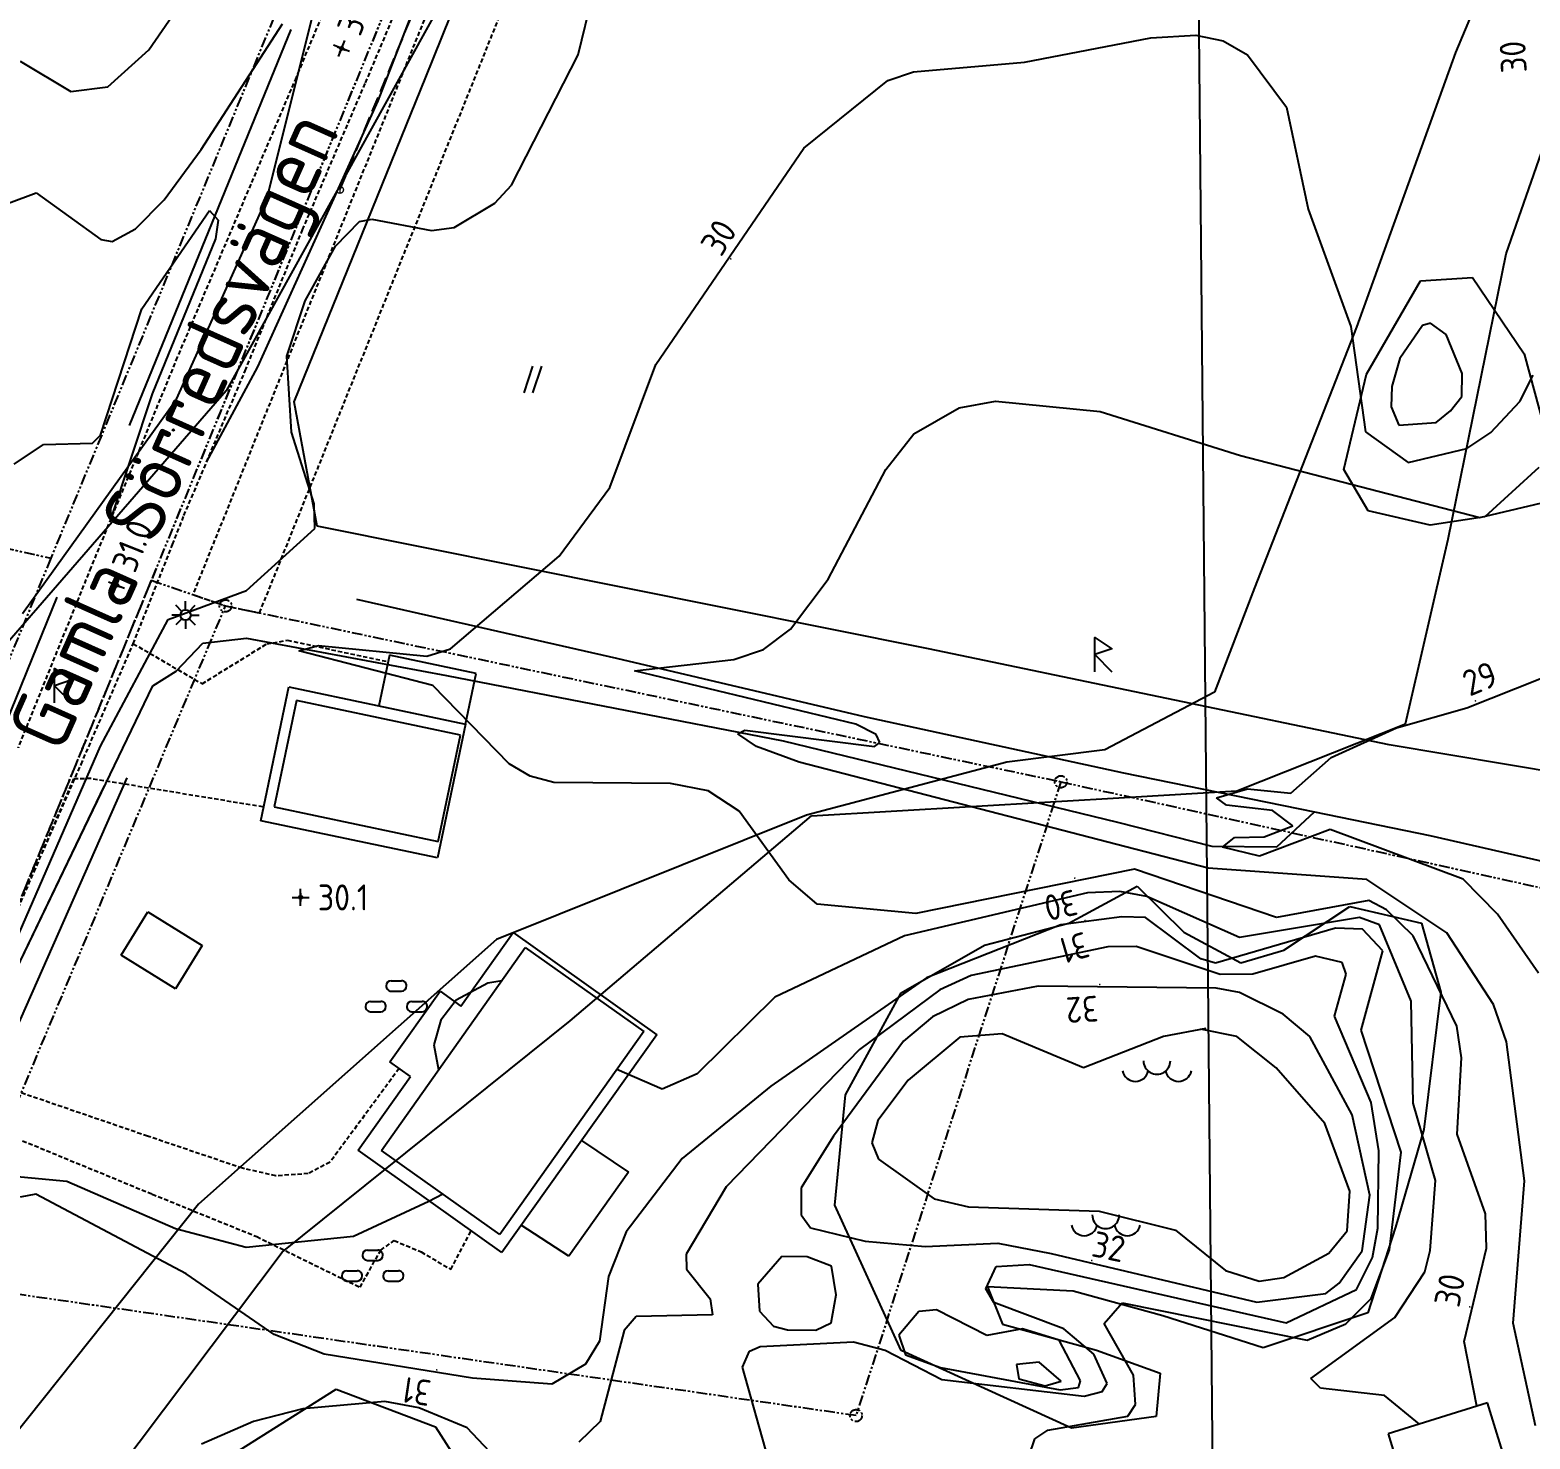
# Model space of a CAD drawing. Header units: metres. Extents: x 139929 to 142176, y 6401995 to 6404420.
# Drawn here: x 140455.7 to 140542.9, y 6402173.4 to 6402255.3 of the extents above; entities that cross this region are included whole.
import ezdxf
from ezdxf.enums import TextEntityAlignment as Align

# ---------------------------------------------------------------- set-up
doc = ezdxf.new("R2010")
doc.units = ezdxf.units.M
doc.header["$LTSCALE"] = 0.5
for name, pattern in [('DASHED', [0.75, 0.5, -0.25]), ('DGN Style 2', [1.76037, 1.056222, -0.704148]), ('DGN Style 3', [2.464518, 1.76037, -0.704148]), ('PHANTOM', [2.5, 1.25, -0.25, 0.25, -0.25, 0.25, -0.25])]:
    doc.linetypes.add(name, pattern=pattern)
doc.layers.get('0').update_dxf_attribs({"color": 1})
doc.layers.add('LM_GRÄNSPUNKT_TEXT_NY', color=94, linetype='Continuous', lineweight=25)
doc.layers.add('TE_OSAKERT_LAGE', color=254, linetype='Continuous', lineweight=0)
for name, color, linetype in [('M-BEF-BELYSNINGSSTOLPE', 4, 'Continuous'), ('M-BEF-BYGGNAD', 3, 'Continuous'), ('M-BEF-BÄCK', 7, 'Continuous'), ('M-BEF-FORNFYND', 4, 'Continuous'), ('M-BEF-HÄCK', 7, 'Continuous'), ('M-BEF-MARKLINJE', 4, 'Continuous'), ('M-BEF-NIVÅ', 4, 'Continuous'), ('M-BEF-NIVÅKURVA-PRIMÄR-0.5M', 12, 'Continuous'), ('M-BEF-NIVÅKURVA-PRIMÄR-1.0M', 12, 'Continuous'), ('M-BEF-TELE-INFO', 4, 'Continuous'), ('M-BEF-VÄGKANT', 1, 'DASHED'), ('M-GATUNAMN', 3, 'Continuous'), ('M-GR-FASTIGHETSGRÄNS', 3, 'PHANTOM'), ('M-GR-RÄTTIGHETSGRÄNS', 3, 'DASHED')]:
    doc.layers.add(name, color=color, linetype=linetype)
doc.styles.add('ISO', font='iso.shx', dxfattribs={"height": 2.5})
doc.styles.add('ITALICC', font='italicc', dxfattribs={"oblique": 10})
doc.linetypes.add('Bäck', pattern='A,5,[107,sma.shx,S=1,R=0,X=0,Y=0],5', length=10)
picture_1 = doc.add_image_def('image1.png', size_in_pixel=(962, 792))

# ---------------------------------------------------------------- blocks, each defined once
blk = doc.blocks.new('osynlig cirkel')
blk.add_circle((0, 0), 0.005)
blk = doc.blocks.new('OSYNLIG')
blk.add_blockref('osynlig cirkel', (0, 0))
blk = doc.blocks.new('PRI_P_FORNL')
blk.add_polyline3d([(-0.166667, -0.5, 0), (-0.166667, 1.5, 0), (0.833333, 0.833334, 0), (-0.166667, 0.5, 0), (0.833333, -0.5, 0)])
blk = doc.blocks.new('PRI_L_BELYS')
for points in [[(-0.212, 0.212, 0), (-0.566, 0.566, 0)], [(0.212, 0.212, 0), (0.566, 0.566, 0)], [(-0.212, -0.212, 0), (-0.566, -0.566, 0)], [(0.212, -0.212, 0), (0.566, -0.566, 0)]]:
    blk.add_polyline3d(points)
blk.add_circle((0, 0), 0.3)
blk = doc.blocks.new('PRI_M_BERG')
for centre, radius, start, end in [((-1.252, 0.43), 0.765, 192.29023, 347.70977), ((0, 0.867), 0.784, 179.99999, 0.00001), ((1.252, 0.43), 0.765, 192.29023, 347.70977)]:
    blk.add_arc(centre, radius, start, end)
blk = doc.blocks.new('PRI_M_ÅKER')
for points in [[(0.259, 1.556, 0), (-0.259, 0, 0)], [(0.778, 1.556, 0), (0.259, 0, 0)]]:
    blk.add_polyline3d(points)
blk = doc.blocks.new('PRI_NIVÅ_HÖJDPUNKT_ISM')
at = {"color": 7}
for p, q in [((-0.25, 0), (0.25, 0)), ((0, 0.25), (0, -0.25))]:
    blk.add_line(p, q, dxfattribs=at)
blk = doc.blocks.new('OCT372', base_point=(108327.366, 6370837.691))
at = {"layer": 'TE_OSAKERT_LAGE', "color": 30, "linetype": 'DGN Style 2', "lineweight": 13}
blk.add_line((108327.368, 6370837.891), (108327.364, 6370837.491), dxfattribs=at)
blk.add_circle((108327.366, 6370837.691), 0.2, dxfattribs=at)
blk = doc.blocks.new('LIGGARPUNKT')
blk.add_circle((0, 0), 0.35)
at = {"layer": 'LM_GRÄNSPUNKT_TEXT_NY', "style": 'ITALICC', "oblique": 10}
blk.add_attdef('PUNKTBETECKNING', (0.5, -0.35), '', height=0.7, dxfattribs=at)
blk = doc.blocks.new('PRI_V_POLLARE')
blk.add_circle((0, 0), 0.2)
blk = doc.blocks.new('PRI_LED_BELYS')
at = {"color": 0, "linetype": 'Continuous'}
for p, q in [((-0.5, 0), (-1.33, 0)), ((0, 0.5), (0, 1.33)), ((0.5, 0), (1.33, 0)), ((0, -0.5), (0, -1.33))]:
    blk.add_line(p, q, dxfattribs=at)
blk.add_circle((0, 0), 0.5, dxfattribs=at)
blk = doc.blocks.new('PRI_M_LÖVSKOG')
for p, q in [((-0.295, 1.2), (0.295, 1.2)), ((-0.295, 0.6), (0.295, 0.6)), ((-1.495, 0), (-0.905, 0)), ((-1.495, -0.6), (-0.905, -0.6)), ((0.905, 0), (1.495, 0)), ((0.905, -0.6), (1.495, -0.6))]:
    blk.add_line(p, q)
for centre, start, end in [((-0.295, 0.9), 90.00001, 179.99999), ((-0.295, 0.9), 179.99999, 270.00003), ((0.295, 0.9), 0, 90.00001), ((0.295, 0.9), 270.00003, 0.00001), ((-1.495, -0.3), 90.00001, 179.99999), ((-1.495, -0.3), 179.99999, 270.00003), ((-0.905, -0.3), 0, 90.00001), ((-0.905, -0.3), 270.00003, 0.00001), ((0.905, -0.3), 90.00001, 179.99999), ((0.905, -0.3), 179.99999, 270.00003), ((1.495, -0.3), 0, 90.00001), ((1.495, -0.3), 270.00003, 0.00001)]:
    blk.add_arc(centre, 0.3, start, end)
blk = doc.blocks.new('SPWDEF')
at = {"color": 0, "linetype": 'Continuous'}
for p, q in [((-1, 0), (1, 0)), ((0, -1), (0, 1))]:
    blk.add_line(p, q, dxfattribs=at)
blk.add_circle((0, 0), 0.2)
blk = doc.blocks.new('PRI_NIVÅ_HÖJDPKT')
at = {"color": 0, "linetype": 'Continuous', "lineweight": -3}
blk.add_circle((183, 184), 0.0005, dxfattribs=at)

msp = doc.modelspace()

# ---------------------------------------------------------------- linework, layer by layer
at = {"layer": 'M-BEF-BYGGNAD'}
for p, q in [((140476.601, 6402218.997), (140475.981, 6402216.05)), ((140481.642, 6402217.936), (140476.601, 6402218.997)), ((140481.022, 6402214.99), (140481.642, 6402217.936)), ((140469.112, 6402209.362), (140470.751, 6402217.15)), ((140470.751, 6402217.15), (140481.022, 6402214.99)), ((140471.196, 6402216.359), (140469.892, 6402210.166)), ((140480.727, 6402214.351), (140471.196, 6402216.359)), ((140475.981, 6402216.05), (140481.022, 6402214.99)), ((140481.022, 6402214.99), (140479.383, 6402207.201)), ((140479.422, 6402208.157), (140480.727, 6402214.351)), ((140469.892, 6402210.166), (140479.422, 6402208.157)), ((140479.383, 6402207.201), (140469.112, 6402209.362)), ((140460.996, 6402201.542), (140462.543, 6402204.064)), ((140462.543, 6402204.064), (140465.712, 6402202.119)), ((140465.712, 6402202.119), (140464.164, 6402199.598)), ((140480.741, 6402198.589), (140483.786, 6402202.864)), ((140483.786, 6402202.864), (140492.136, 6402196.918)), ((140464.164, 6402199.598), (140460.996, 6402201.542)), ((140476.121, 6402190.191), (140484.488, 6402201.986)), ((140484.488, 6402201.986), (140491.372, 6402197.104)), ((140476.61, 6402195.343), (140479.535, 6402199.449)), ((140479.535, 6402199.449), (140480.741, 6402198.589)), ((140491.372, 6402197.104), (140483.005, 6402185.309)), ((140492.136, 6402196.918), (140483.124, 6402184.267)), ((140477.812, 6402194.487), (140476.61, 6402195.343)), ((140474.771, 6402190.217), (140477.812, 6402194.487)), ((140483.124, 6402184.267), (140474.771, 6402190.217)), ((140483.005, 6402185.309), (140476.121, 6402190.191)), ((140487.752, 6402190.765), (140490.485, 6402188.924)), ((140490.485, 6402188.924), (140487.012, 6402184.048)), ((140487.012, 6402184.048), (140484.254, 6402185.854)), ((140540.427, 6402175.515), (140534.64, 6402173.72)), ((140541.861, 6402170.889), (140540.427, 6402175.515)), ((140534.64, 6402173.72), (140536.074, 6402169.095))]:
    msp.add_line(p, q, dxfattribs=at)
at = {"layer": 'M-BEF-BÄCK', "linetype": 'Bäck', "lineweight": -3}
for p, q in [((140470.867, 6402255.381, 30.957), (140461.454, 6402232.348, 30.7)), ((140457.251, 6402222.374, 30.551), (140452.948, 6402211.759, 30.253)), ((140474.668, 6402222.241, 29.827), (140489.793, 6402218.825, 29.528)), ((140464.195, 6402218.057, 30.259), (140465.737, 6402219.684, 30.259)), ((140465.737, 6402219.684, 30.259), (140468.275, 6402219.98, 30.117)), ((140468.275, 6402219.98, 30.117), (140479.914, 6402217.814, 29.895)), ((140489.793, 6402218.825, 29.528), (140504.178, 6402215.423, 29.216)), ((140462.831, 6402217.209, 30.253), (140464.195, 6402218.057, 30.259)), ((140479.914, 6402217.814, 29.895), (140499.479, 6402214.012, 29.361)), ((140454.41, 6402199.697, 30.208), (140462.831, 6402217.209, 30.253)), ((140504.178, 6402215.423, 29.216), (140519.261, 6402212.159, 28.917)), ((140499.479, 6402214.012, 29.361), (140518.904, 6402209.277, 29.065)), ((140519.261, 6402212.159, 28.917), (140530.367, 6402209.885, 28.74)), ((140518.904, 6402209.277, 29.065), (140524.392, 6402207.879, 28.951)), ((140528.185, 6402207.85, 28.826), (140530.367, 6402209.885, 28.74)), ((140530.367, 6402209.885, 28.74), (140537.073, 6402208.511, 28.633)), ((140537.073, 6402208.511, 28.633), (140544.447, 6402206.819, 28.434)), ((140524.392, 6402207.879, 28.951), (140528.185, 6402207.85, 28.826))]:
    msp.add_line(p, q, dxfattribs=at)
at = {"layer": 'M-BEF-BÄCK', "lineweight": -3}
for p, q in [((140470.867, 6402255.381), (140461.454, 6402232.348)), ((140457.251, 6402222.374), (140452.948, 6402211.759)), ((140474.668, 6402222.241), (140489.793, 6402218.825)), ((140489.793, 6402218.825), (140504.178, 6402215.423)), ((140504.178, 6402215.423), (140519.261, 6402212.159)), ((140519.261, 6402212.159), (140530.367, 6402209.885)), ((140454.41, 6402199.697), (140460.037, 6402211.398)), ((140530.367, 6402209.885), (140537.073, 6402208.511)), ((140537.073, 6402208.511), (140544.447, 6402206.819))]:
    msp.add_line(p, q, dxfattribs=at)
at = {"layer": 'M-BEF-HÄCK', "lineweight": -3}
msp.add_line((140454.271, 6402195.84), (140461.349, 6402211.87), dxfattribs=at)
at = {"layer": 'M-BEF-MARKLINJE'}
for p, q in [((140478.707, 6402252.608), (140488.692, 6402277.45)), ((140543.957, 6402266.974), (140538.563, 6402254.043)), ((140469.482, 6402245.59), (140473.175, 6402260.378)), ((140538.563, 6402254.043), (140532.815, 6402238.069)), ((140471.055, 6402233.731, 30.401), (140478.707, 6402252.608, 30.714)), ((140464.208, 6402233.878), (140469.482, 6402245.59)), ((140533.384, 6402235.324, 29.969), (140536.521, 6402240.762, 30.265)), ((140536.521, 6402240.762, 30.265), (140539.549, 6402240.948, 30.1)), ((140539.549, 6402240.948, 30.1), (140542.554, 6402236.519, 29.884)), ((140532.815, 6402238.069), (140526.877, 6402222.91)), ((140542.554, 6402236.519, 29.884), (140543.728, 6402232.157, 29.633)), ((140532.074, 6402229.791, 29.645), (140533.384, 6402235.324, 29.969)), ((140455.263, 6402221.412), (140464.208, 6402233.878)), ((140472.382, 6402226.489, 30.253), (140471.055, 6402233.731, 30.401)), ((140533.494, 6402227.386, 29.525), (140532.074, 6402229.791, 29.645)), ((140543.399, 6402229.899, 29.827), (140540.26, 6402227.027, 29.844)), ((140537.094, 6402226.556, 29.605), (140533.494, 6402227.386, 29.525)), ((140540.26, 6402227.027, 29.844), (140537.094, 6402226.556, 29.605)), ((140507.926, 6402219.354, 29.326), (140472.382, 6402226.489, 30.253)), ((140526.877, 6402222.91), (140524.543, 6402216.846)), ((140534.707, 6402213.781, 28.849), (140507.926, 6402219.354, 29.326)), ((140524.543, 6402216.846), (140518.184, 6402213.49)), ((140518.184, 6402213.49), (140512.477, 6402212.767)), ((140553.445, 6402210.631, 28.661), (140534.707, 6402213.781, 28.849)), ((140512.477, 6402212.767), (140500.835, 6402209.699)), ((140500.835, 6402209.699), (140482.822, 6402202.463)), ((140516.091, 6402203.408, 30.793), (140520.048, 6402205.57, 30.793)), ((140520.048, 6402205.57, 30.793), (140522.77, 6402202.891, 31.311)), ((140528.573, 6402201.834, 30.435), (140532.421, 6402204.37, 30.134)), ((140532.421, 6402204.37, 30.134), (140536.58, 6402203.412, 30.293)), ((140511.182, 6402202.129, 30.247), (140516.091, 6402203.408, 30.793)), ((140536.58, 6402203.412, 30.293), (140537.7, 6402199.396, 30.634)), ((140482.822, 6402202.463), (140465.491, 6402187.08)), ((140506.346, 6402199.36, 30.191), (140511.182, 6402202.129, 30.247)), ((140522.77, 6402202.891, 31.311), (140526.081, 6402201.097, 30.867)), ((140526.081, 6402201.097, 30.867), (140528.573, 6402201.834, 30.435)), ((140503.098, 6402193.423, 30.657), (140506.346, 6402199.36, 30.191)), ((140537.7, 6402199.396, 30.634), (140536.716, 6402191.407, 30.998)), ((140502.484, 6402187.013, 32.146), (140503.098, 6402193.423, 30.657)), ((140536.716, 6402191.407, 30.998), (140535.07, 6402185.74, 30.992)), ((140465.491, 6402187.08), (140451.584, 6402169.608)), ((140506.346, 6402178.569, 31.487), (140502.484, 6402187.013, 32.146)), ((140535.07, 6402185.74, 30.992), (140533.458, 6402180.748, 30.89)), ((140516.327, 6402182.02, 31.396), (140511.349, 6402182.264, 31.737)), ((140511.349, 6402182.264, 31.737), (140512.223, 6402180.099, 31.492)), ((140521.55, 6402180.585, 31.038), (140516.327, 6402182.02, 31.396)), ((140527.385, 6402178.72, 30.947), (140521.55, 6402180.585, 31.038)), ((140533.458, 6402180.748, 30.89), (140527.385, 6402178.72, 30.947)), ((140512.223, 6402180.099, 31.492), (140517.686, 6402178.575, 31.282)), ((140516.244, 6402174.051, 30.964), (140506.346, 6402178.569, 31.487)), ((140517.686, 6402178.575, 31.282), (140521.393, 6402177.238, 30.782)), ((140521.393, 6402177.238, 30.782), (140521.153, 6402174.716, 30.685)), ((140467.134, 6402172.299, 31.629), (140473.493, 6402176.306, 31.6)), ((140473.493, 6402176.306, 31.6), (140479.277, 6402174.12, 31.657)), ((140521.153, 6402174.716, 30.685), (140516.244, 6402174.051, 30.964)), ((140479.277, 6402174.12, 31.657), (140481.488, 6402170.654, 31.845))]:
    msp.add_line(p, q, dxfattribs=at)
at = {"layer": 'M-BEF-MARKLINJE', "lineweight": -3}
for p, q in [((140478.707, 6402252.608), (140488.692, 6402277.45)), ((140471.055, 6402233.731), (140478.707, 6402252.608)), ((140533.384, 6402235.324), (140536.521, 6402240.762)), ((140536.521, 6402240.762), (140539.549, 6402240.948)), ((140539.549, 6402240.948), (140542.554, 6402236.519)), ((140542.554, 6402236.519), (140543.728, 6402232.157)), ((140532.074, 6402229.791), (140533.384, 6402235.324)), ((140472.382, 6402226.489), (140471.055, 6402233.731)), ((140533.494, 6402227.386), (140532.074, 6402229.791)), ((140543.399, 6402229.899), (140540.26, 6402227.027)), ((140537.094, 6402226.556), (140533.494, 6402227.386)), ((140540.26, 6402227.027), (140537.094, 6402226.556)), ((140507.926, 6402219.354), (140472.382, 6402226.489)), ((140534.707, 6402213.781), (140507.926, 6402219.354)), ((140553.445, 6402210.631), (140534.707, 6402213.781)), ((140516.091, 6402203.408), (140520.048, 6402205.57)), ((140520.048, 6402205.57), (140522.77, 6402202.891)), ((140528.573, 6402201.834), (140532.421, 6402204.37)), ((140532.421, 6402204.37), (140536.58, 6402203.412)), ((140511.182, 6402202.129), (140516.091, 6402203.408)), ((140536.58, 6402203.412), (140537.7, 6402199.396)), ((140506.346, 6402199.36), (140511.182, 6402202.129)), ((140522.77, 6402202.891), (140526.081, 6402201.097)), ((140526.081, 6402201.097), (140528.573, 6402201.834)), ((140503.098, 6402193.423), (140506.346, 6402199.36)), ((140537.7, 6402199.396), (140536.716, 6402191.407)), ((140502.484, 6402187.013), (140503.098, 6402193.423)), ((140536.716, 6402191.407), (140535.07, 6402185.74)), ((140506.346, 6402178.569), (140502.484, 6402187.013)), ((140535.07, 6402185.74), (140533.458, 6402180.748)), ((140516.327, 6402182.02), (140511.349, 6402182.264)), ((140511.349, 6402182.264), (140512.223, 6402180.099)), ((140521.55, 6402180.585), (140516.327, 6402182.02)), ((140527.385, 6402178.72), (140521.55, 6402180.585)), ((140533.458, 6402180.748), (140527.385, 6402178.72)), ((140512.223, 6402180.099), (140517.686, 6402178.575)), ((140516.244, 6402174.051), (140506.346, 6402178.569)), ((140517.686, 6402178.575), (140521.393, 6402177.238)), ((140521.393, 6402177.238), (140521.153, 6402174.716)), ((140467.134, 6402172.299), (140473.493, 6402176.306)), ((140473.493, 6402176.306), (140479.277, 6402174.12)), ((140521.153, 6402174.716), (140516.244, 6402174.051)), ((140479.277, 6402174.12), (140481.488, 6402170.654))]:
    msp.add_line(p, q, dxfattribs=at)
at = {"layer": 'M-BEF-MARKLINJE', "lineweight": -3, "ltscale": 0.8}
for p, q in [((140479.417, 6402256.606), (140467.107, 6402234.364)), ((140541.515, 6402242.336), (140546.25, 6402255.985)), ((140538.132, 6402225.743), (140541.515, 6402242.336)), ((140467.107, 6402234.364), (140453.097, 6402218.232)), ((140535.653, 6402215.006), (140538.132, 6402225.743)), ((140525.847, 6402211.108), (140535.653, 6402215.006)), ((140519.656, 6402210.744), (140525.847, 6402211.108)), ((140501.117, 6402209.652), (140519.656, 6402210.744)), ((140487.103, 6402197.733), (140501.117, 6402209.652)), ((140470.358, 6402184.271), (140487.103, 6402197.733)), ((140458.907, 6402169.083), (140470.358, 6402184.271))]:
    msp.add_line(p, q, dxfattribs=at)
at = {"layer": 'M-BEF-NIVÅKURVA-PRIMÄR-0.5M', "linetype": 'Continuous', "lineweight": -3}
for p, q in [((140487.558, 6402253.898, 30.5), (140489.536, 6402262.045, 30.5)), ((140465.638, 6402248.391, 31.5), (140470.368, 6402255.697, 31.5)), ((140483.686, 6402246.313, 30.5), (140487.558, 6402253.898, 30.5)), ((140463.504, 6402245.472, 31.5), (140465.638, 6402248.391, 31.5)), ((140454.442, 6402245.278, 31.5), (140456.047, 6402245.875, 31.5)), ((140456.047, 6402245.875, 31.5), (140459.815, 6402243.164, 31.5)), ((140482.713, 6402245.271, 30.5), (140483.686, 6402246.313, 30.5)), ((140461.832, 6402243.789, 31.5), (140463.504, 6402245.472, 31.5)), ((140480.349, 6402243.864, 30.5), (140482.713, 6402245.271, 30.5)), ((140473.458, 6402242.768, 30.5), (140474.858, 6402244.205, 30.5)), ((140474.858, 6402244.205, 30.5), (140475.568, 6402244.335, 30.5)), ((140475.568, 6402244.335, 30.5), (140479.038, 6402243.677, 30.5)), ((140459.815, 6402243.164, 31.5), (140460.473, 6402243.049, 31.5)), ((140460.473, 6402243.049, 31.5), (140461.832, 6402243.789, 31.5)), ((140479.038, 6402243.677, 30.5), (140480.349, 6402243.864, 30.5)), ((140471.693, 6402239.596, 30.5), (140473.458, 6402242.768, 30.5)), ((140470.618, 6402236.374, 30.5), (140471.693, 6402239.596, 30.5)), ((140536.635, 6402238.168, 30.5), (140535.318, 6402236.236, 30.5)), ((140537.104, 6402238.294, 30.5), (140536.635, 6402238.168, 30.5)), ((140538.012, 6402237.647, 30.5), (140537.104, 6402238.294, 30.5)), ((140538.955, 6402235.375, 30.5), (140538.012, 6402237.647, 30.5)), ((140470.904, 6402231.968, 30.5), (140470.618, 6402236.374, 30.5)), ((140535.318, 6402236.236, 30.5), (140534.865, 6402234.621, 30.5)), ((140538.922, 6402234.036, 30.5), (140538.955, 6402235.375, 30.5)), ((140534.865, 6402234.621, 30.5), (140534.824, 6402233.432, 30.5)), ((140509.713, 6402233.369, 29.5), (140511.829, 6402233.766, 29.5)), ((140511.829, 6402233.766, 29.5), (140517.898, 6402233.152, 29.5)), ((140538.273, 6402233.197, 30.5), (140538.922, 6402234.036, 30.5)), ((140507.073, 6402231.856, 29.5), (140509.713, 6402233.369, 29.5)), ((140517.898, 6402233.152, 29.5), (140526.064, 6402230.598, 29.5)), ((140534.824, 6402233.432, 30.5), (140535.271, 6402232.375, 30.5)), ((140537.44, 6402232.525, 30.5), (140538.273, 6402233.197, 30.5)), ((140472.225, 6402227.786, 30.5), (140470.904, 6402231.968, 30.5)), ((140505.448, 6402229.79, 29.5), (140507.073, 6402231.856, 29.5)), ((140535.271, 6402232.375, 30.5), (140537.44, 6402232.525, 30.5)), ((140526.064, 6402230.598, 29.5), (140539.974, 6402227.004, 29.5)), ((140502.099, 6402223.416, 29.5), (140505.448, 6402229.79, 29.5)), ((140472.258, 6402226.361, 30.5), (140472.225, 6402227.786, 30.5)), ((140539.974, 6402227.004, 29.5), (140544.241, 6402227.998, 29.5)), ((140468.281, 6402222.762, 30.5), (140472.258, 6402226.361, 30.5)), ((140499.898, 6402220.503, 29.5), (140502.099, 6402223.416, 29.5)), ((140463.72, 6402221.075, 30.5), (140468.281, 6402222.762, 30.5)), ((140459.794, 6402213.704, 30.5), (140463.72, 6402221.075, 30.5)), ((140498.328, 6402219.321, 29.5), (140499.898, 6402220.503, 29.5)), ((140490.841, 6402218.085, 29.5), (140496.619, 6402218.742, 29.5)), ((140496.619, 6402218.742, 29.5), (140498.328, 6402219.321, 29.5)), ((140503.704, 6402214.988, 29.5), (140490.841, 6402218.085, 29.5)), ((140496.844, 6402214.428, 29.5), (140497.254, 6402214.631, 29.5)), ((140497.932, 6402213.689, 29.5), (140496.844, 6402214.428, 29.5)), ((140497.254, 6402214.631, 29.5), (140504.789, 6402213.678, 29.5)), ((140504.877, 6402214.38, 29.5), (140503.704, 6402214.988, 29.5)), ((140505.091, 6402213.922, 29.5), (140504.877, 6402214.38, 29.5)), ((140453.061, 6402198.233, 30.5), (140459.794, 6402213.704, 30.5)), ((140500.4, 6402212.767, 29.5), (140497.932, 6402213.689, 29.5)), ((140504.789, 6402213.678, 29.5), (140505.091, 6402213.922, 29.5)), ((140524.189, 6402206.603, 29.5), (140500.4, 6402212.767, 29.5)), ((140533.407, 6402205.943, 29.5), (140524.189, 6402206.603, 29.5)), ((140538.061, 6402202.843, 29.5), (140533.407, 6402205.943, 29.5)), ((140517.167, 6402205.174, 30.5), (140506.535, 6402202.666, 30.5)), ((140519.042, 6402205.259, 30.5), (140517.167, 6402205.174, 30.5)), ((140520.616, 6402204.97, 30.5), (140519.042, 6402205.259, 30.5)), ((140525.998, 6402202.578, 30.5), (140520.616, 6402204.97, 30.5)), ((140532.982, 6402203.737, 30.5), (140525.998, 6402202.578, 30.5)), ((140534.141, 6402203.308, 30.5), (140532.982, 6402203.737, 30.5)), ((140535.992, 6402198.881, 30.5), (140534.141, 6402203.308, 30.5)), ((140506.535, 6402202.666, 30.5), (140499, 6402199.098, 30.5)), ((140540.779, 6402198.684, 29.5), (140538.061, 6402202.843, 29.5)), ((140518.358, 6402202.035, 31.5), (140510.416, 6402200.365, 31.5)), ((140519.99, 6402202.051, 31.5), (140518.358, 6402202.035, 31.5)), ((140524.873, 6402200.417, 31.5), (140519.99, 6402202.051, 31.5)), ((140530.43, 6402201.493, 31.5), (140526.788, 6402200.448, 31.5)), ((140531.98, 6402201.115, 31.5), (140530.43, 6402201.493, 31.5)), ((140526.788, 6402200.448, 31.5), (140524.873, 6402200.417, 31.5)), ((140531.537, 6402197.994, 31.5), (140532.202, 6402200.442, 31.5)), ((140532.202, 6402200.442, 31.5), (140531.98, 6402201.115, 31.5)), ((140482.313, 6402199.927, 30.5), (140480.479, 6402198.928, 30.5)), ((140483.116, 6402200.051, 30.5), (140482.313, 6402199.927, 30.5)), ((140508.585, 6402199.527, 31.5), (140503.919, 6402196.057, 31.5)), ((140510.416, 6402200.365, 31.5), (140508.585, 6402199.527, 31.5)), ((140480.479, 6402198.928, 30.5), (140479.574, 6402197.762, 30.5)), ((140499, 6402199.098, 30.5), (140494.489, 6402194.649, 30.5)), ((140536.092, 6402192.936, 30.5), (140535.992, 6402198.881, 30.5)), ((140541.524, 6402196.505, 29.5), (140540.779, 6402198.684, 29.5)), ((140479.574, 6402197.762, 30.5), (140479.165, 6402196.329, 30.5)), ((140533.657, 6402192.975, 31.5), (140531.537, 6402197.994, 31.5)), ((140512.217, 6402196.977, 32.5), (140509.755, 6402196.781, 32.5)), ((140516.94, 6402195.005, 32.5), (140512.217, 6402196.977, 32.5)), ((140524.056, 6402197.282, 32.5), (140521.583, 6402196.815, 32.5)), ((140525.845, 6402196.819, 32.5), (140523.743, 6402197.251, 32.5)), ((140479.165, 6402196.329, 30.5), (140479.449, 6402194.882, 30.5)), ((140503.919, 6402196.057, 31.5), (140496.172, 6402188.089, 31.5)), ((140509.755, 6402196.781, 32.5), (140506.741, 6402194.283, 32.5)), ((140521.583, 6402196.815, 32.5), (140516.94, 6402195.005, 32.5)), ((140528.129, 6402194.99, 32.5), (140525.845, 6402196.819, 32.5)), ((140542.569, 6402188.435, 29.5), (140541.524, 6402196.505, 29.5)), ((140492.442, 6402193.758, 30.5), (140489.815, 6402194.909, 30.5)), ((140494.489, 6402194.649, 30.5), (140492.442, 6402193.758, 30.5)), ((140506.741, 6402194.283, 32.5), (140504.981, 6402191.928, 32.5)), ((140530.96, 6402191.756, 32.5), (140528.129, 6402194.99, 32.5)), ((140534.102, 6402190.167, 31.5), (140533.657, 6402192.975, 31.5)), ((140537.402, 6402188.446, 30.5), (140536.092, 6402192.936, 30.5)), ((140504.981, 6402191.928, 32.5), (140504.627, 6402190.633, 32.5)), ((140532.424, 6402187.831, 32.5), (140530.96, 6402191.756, 32.5)), ((140504.627, 6402190.633, 32.5), (140505.011, 6402189.695, 32.5)), ((140534.039, 6402185.68, 31.5), (140534.102, 6402190.167, 31.5)), ((140505.011, 6402189.695, 32.5), (140508.26, 6402187.383, 32.5)), ((140457.846, 6402188.393, 30.5), (140453.209, 6402188.817, 30.5)), ((140464.156, 6402185.645, 30.5), (140457.846, 6402188.393, 30.5)), ((140537.088, 6402184.37, 30.5), (140537.402, 6402188.446, 30.5)), ((140541.919, 6402180.16, 29.5), (140542.569, 6402188.435, 29.5)), ((140479.695, 6402187.656, 30.5), (140478.888, 6402187.236, 30.5)), ((140496.172, 6402188.089, 31.5), (140493.845, 6402184.169, 31.5)), ((140508.26, 6402187.383, 32.5), (140510.245, 6402186.91, 32.5)), ((140532.269, 6402185.525, 32.5), (140532.424, 6402187.831, 32.5)), ((140478.888, 6402187.236, 30.5), (140474.502, 6402185.182, 30.5)), ((140510.245, 6402186.91, 32.5), (140517.85, 6402186.674, 32.5)), ((140517.85, 6402186.674, 32.5), (140522.277, 6402185.568, 32.5)), ((140468.269, 6402184.559, 30.5), (140464.156, 6402185.645, 30.5)), ((140522.277, 6402185.568, 32.5), (140525.19, 6402183.216, 32.5)), ((140533.737, 6402183.964, 31.5), (140534.039, 6402185.68, 31.5)), ((140474.502, 6402185.182, 30.5), (140468.269, 6402184.559, 30.5)), ((140531.203, 6402184.226, 32.5), (140532.269, 6402185.525, 32.5)), ((140493.845, 6402184.169, 31.5), (140493.869, 6402183.293, 31.5)), ((140528.59, 6402182.806, 32.5), (140531.203, 6402184.226, 32.5)), ((140532.814, 6402182.11, 31.5), (140533.737, 6402183.964, 31.5)), ((140536.773, 6402183.132, 30.5), (140537.088, 6402184.37, 30.5)), ((140493.869, 6402183.293, 31.5), (140495.244, 6402181.565, 31.5)), ((140511.264, 6402182.156, 31.5), (140511.851, 6402183.455, 31.5)), ((140511.851, 6402183.455, 31.5), (140513.782, 6402183.558, 31.5)), ((140513.782, 6402183.558, 31.5), (140528.724, 6402180.176, 31.5)), ((140525.19, 6402183.216, 32.5), (140527.149, 6402182.586, 32.5)), ((140535.04, 6402180.482, 30.5), (140536.773, 6402183.132, 30.5)), ((140511.719, 6402181.349, 31.5), (140511.264, 6402182.156, 31.5)), ((140527.149, 6402182.586, 32.5), (140528.59, 6402182.806, 32.5)), ((140528.724, 6402180.176, 31.5), (140532.814, 6402182.11, 31.5)), ((140495.244, 6402181.565, 31.5), (140495.376, 6402180.646, 31.5)), ((140515.799, 6402179.823, 31.5), (140511.719, 6402181.349, 31.5)), ((140490.938, 6402180.549, 31.5), (140490.245, 6402179.734, 31.5)), ((140495.376, 6402180.646, 31.5), (140490.938, 6402180.549, 31.5)), ((140530.161, 6402176.938, 30.5), (140535.04, 6402180.482, 30.5)), ((140490.245, 6402179.734, 31.5), (140488.848, 6402174.438, 31.5)), ((140517.53, 6402178.345, 31.5), (140515.799, 6402179.823, 31.5)), ((140543.213, 6402174.174, 29.5), (140541.919, 6402180.16, 29.5)), ((140497.519, 6402178.519, 31.5), (140498.141, 6402178.796, 31.5)), ((140498.141, 6402178.796, 31.5), (140503.572, 6402179.071, 31.5)), ((140503.572, 6402179.071, 31.5), (140505.404, 6402178.592, 31.5)), ((140505.404, 6402178.592, 31.5), (140508.697, 6402176.868, 31.5)), ((140497.111, 6402177.598, 31.5), (140497.519, 6402178.519, 31.5)), ((140514.356, 6402177.883, 32.5), (140513.039, 6402177.757, 32.5)), ((140513.039, 6402177.757, 32.5), (140513.181, 6402176.914, 32.5)), ((140515.632, 6402176.775, 32.5), (140514.356, 6402177.883, 32.5)), ((140518.309, 6402176.645, 31.5), (140517.53, 6402178.345, 31.5)), ((140498.612, 6402172.274, 31.5), (140497.111, 6402177.598, 31.5)), ((140508.697, 6402176.868, 31.5), (140516.971, 6402175.913, 31.5)), ((140513.181, 6402176.914, 32.5), (140514.716, 6402176.516, 32.5)), ((140530.71, 6402176.377, 30.5), (140530.161, 6402176.938, 30.5)), ((140514.716, 6402176.516, 32.5), (140515.632, 6402176.775, 32.5)), ((140516.971, 6402175.913, 31.5), (140518.025, 6402176.183, 31.5)), ((140518.025, 6402176.183, 31.5), (140518.309, 6402176.645, 31.5)), ((140534.429, 6402175.938, 30.5), (140530.71, 6402176.377, 30.5)), ((140471.555, 6402175.172, 31.5), (140468.685, 6402174.444, 31.5)), ((140476.328, 6402175.591, 31.5), (140471.555, 6402175.172, 31.5)), ((140478.3, 6402175.221, 31.5), (140476.328, 6402175.591, 31.5)), ((140481.109, 6402174.057, 31.5), (140478.3, 6402175.221, 31.5)), ((140536.46, 6402174.284, 30.5), (140534.429, 6402175.938, 30.5)), ((140468.685, 6402174.444, 31.5), (140465.675, 6402173.124, 31.5)), ((140488.848, 6402174.438, 31.5), (140487.601, 6402173.239, 31.5)), ((140482.746, 6402172.337, 31.5), (140481.109, 6402174.057, 31.5))]:
    msp.add_line(p, q, dxfattribs=at)
at = {"layer": 'M-BEF-NIVÅKURVA-PRIMÄR-1.0M', "linetype": 'Continuous', "lineweight": -3}
for p, q in [((140475.939, 6402251.221, 31), (140482.2, 6402267.34, 31)), ((140462.599, 6402254.183, 32), (140464.164, 6402256.442, 32)), ((140513.505, 6402253.465, 30), (140520.86, 6402254.888, 30)), ((140520.86, 6402254.888, 30), (140523.473, 6402255.034, 30)), ((140523.473, 6402255.034, 30), (140525.053, 6402254.72, 30)), ((140525.053, 6402254.72, 30), (140526.479, 6402253.904, 30)), ((140460.227, 6402252.044, 32), (140462.599, 6402254.183, 32)), ((140526.479, 6402253.904, 30), (140528.744, 6402250.849, 30)), ((140455.133, 6402253.534, 32), (140458.063, 6402251.774, 32)), ((140505.566, 6402252.4, 30), (140507.048, 6402252.904, 30)), ((140507.048, 6402252.904, 30), (140513.505, 6402253.465, 30)), ((140458.063, 6402251.774, 32), (140460.227, 6402252.044, 32)), ((140500.672, 6402248.482, 30), (140505.566, 6402252.4, 30)), ((140468.951, 6402235.759, 31), (140475.939, 6402251.221, 31)), ((140528.744, 6402250.849, 30), (140529.996, 6402244.93, 30)), ((140492.079, 6402235.885, 30), (140500.672, 6402248.482, 30)), ((140462.193, 6402239.13, 31), (140466.141, 6402244.849, 31)), ((140466.141, 6402244.849, 31), (140466.639, 6402244.293, 31)), ((140529.996, 6402244.93, 30), (140532.468, 6402238.102, 30)), ((140466.639, 6402244.293, 31), (140466.474, 6402243.207, 31)), ((140466.474, 6402243.207, 31), (140462.805, 6402234.196, 31)), ((140459.789, 6402231.783, 31), (140462.193, 6402239.13, 31)), ((140532.468, 6402238.102, 30), (140533.333, 6402231.98, 30)), ((140465.964, 6402230.221, 31), (140468.951, 6402235.759, 31)), ((140489.4, 6402228.748, 30), (140492.079, 6402235.885, 30)), ((140542.31, 6402233.741, 30), (140543.079, 6402235.275, 30)), ((140462.805, 6402234.196, 31), (140460.354, 6402226.817, 31)), ((140540.615, 6402231.945, 30), (140542.31, 6402233.741, 30)), ((140459.335, 6402231.326, 31), (140459.789, 6402231.783, 31)), ((140533.333, 6402231.98, 30), (140535.818, 6402230.188, 30)), ((140539.219, 6402231, 30), (140540.615, 6402231.945, 30)), ((140454.768, 6402230.092, 31), (140456.484, 6402231.233, 31)), ((140456.484, 6402231.233, 31), (140459.335, 6402231.326, 31)), ((140535.818, 6402230.188, 30), (140539.219, 6402231, 30)), ((140486.464, 6402224.74, 30), (140489.4, 6402228.748, 30)), ((140480.146, 6402219.369, 30), (140486.464, 6402224.74, 30)), ((140471.323, 6402219.254, 30), (140472.468, 6402219.55, 30)), ((140472.468, 6402219.55, 30), (140478.76, 6402218.939, 30)), ((140479.107, 6402217.227, 30), (140471.323, 6402219.254, 30)), ((140478.76, 6402218.939, 30), (140480.146, 6402219.369, 30)), ((140539.221, 6402215.925, 29), (140545.424, 6402218.407, 29)), ((140483.551, 6402212.67, 30), (140479.107, 6402217.227, 30)), ((140535.125, 6402214.76, 29), (140539.221, 6402215.925, 29)), ((140531.334, 6402213.034, 29), (140535.125, 6402214.76, 29)), ((140484.778, 6402211.966, 30), (140483.551, 6402212.67, 30)), ((140528.982, 6402210.963, 29), (140531.334, 6402213.034, 29)), ((140486.147, 6402211.598, 30), (140484.778, 6402211.966, 30)), ((140492.927, 6402211.534, 30), (140486.147, 6402211.598, 30)), ((140495.111, 6402211.101, 30), (140492.927, 6402211.534, 30)), ((140496.923, 6402209.932, 30), (140495.111, 6402211.101, 30)), ((140524.664, 6402210.706, 29), (140526.465, 6402211.216, 29)), ((140526.465, 6402211.216, 29), (140528.982, 6402210.963, 29)), ((140525.255, 6402210.276, 29), (140524.664, 6402210.706, 29)), ((140527.915, 6402209.97, 29), (140525.255, 6402210.276, 29)), ((140529.102, 6402209.077, 29), (140527.915, 6402209.97, 29)), ((140499.806, 6402205.93, 30), (140496.923, 6402209.932, 30)), ((140525.015, 6402207.838, 29), (140525.711, 6402208.383, 29)), ((140525.711, 6402208.383, 29), (140527.434, 6402208.434, 29)), ((140531.272, 6402208.854, 29), (140527.177, 6402207.313, 29)), ((140527.434, 6402208.434, 29), (140529.102, 6402209.077, 29)), ((140539.016, 6402205.96, 29), (140531.272, 6402208.854, 29)), ((140527.177, 6402207.313, 29), (140525.015, 6402207.838, 29)), ((140519.895, 6402206.548, 30), (140507.183, 6402203.969, 30)), ((140528.154, 6402203.747, 30), (140519.895, 6402206.548, 30)), ((140501.462, 6402204.508, 30), (140499.806, 6402205.93, 30)), ((140540.998, 6402203.936, 29), (140539.016, 6402205.96, 29)), ((140507.183, 6402203.969, 30), (140501.462, 6402204.508, 30)), ((140533.515, 6402204.721, 30), (140528.154, 6402203.747, 30)), ((140534.557, 6402204.194, 30), (140533.515, 6402204.721, 30)), ((140536.105, 6402202.673, 30), (140534.557, 6402204.194, 30)), ((140543.393, 6402200.506, 29), (140540.998, 6402203.936, 29)), ((140515.621, 6402203.312, 31), (140507.806, 6402200.232, 31)), ((140519.168, 6402203.775, 31), (140515.621, 6402203.312, 31)), ((140520.545, 6402203.74, 31), (140519.168, 6402203.775, 31)), ((140523.767, 6402201.334, 31), (140520.545, 6402203.74, 31)), ((140531.583, 6402203.113, 31), (140524.612, 6402201.082, 31)), ((140533.159, 6402203.054, 31), (140531.583, 6402203.113, 31)), ((140534.336, 6402201.796, 31), (140533.159, 6402203.054, 31)), ((140538.642, 6402197.421, 30), (140536.105, 6402202.673, 30)), ((140524.612, 6402201.082, 31), (140523.767, 6402201.334, 31)), ((140533.07, 6402197.196, 31), (140534.336, 6402201.796, 31)), ((140507.806, 6402200.232, 31), (140498.767, 6402193.925, 31)), ((140514.309, 6402199.753, 32), (140510.236, 6402198.964, 32)), ((140524.652, 6402199.623, 32), (140514.309, 6402199.753, 32)), ((140526.003, 6402199.387, 32), (140524.652, 6402199.623, 32)), ((140510.236, 6402198.964, 32), (140508.158, 6402197.966, 32)), ((140528.539, 6402198.116, 32), (140526.003, 6402199.387, 32)), ((140508.158, 6402197.966, 32), (140506.477, 6402196.554, 32)), ((140530.102, 6402196.825, 32), (140528.539, 6402198.116, 32)), ((140535.402, 6402190.099, 31), (140533.07, 6402197.196, 31)), ((140538.919, 6402195.571, 30), (140538.642, 6402197.421, 30)), ((140506.477, 6402196.554, 32), (140502.405, 6402191.034, 32)), ((140532.558, 6402192.275, 32), (140530.102, 6402196.825, 32)), ((140538.662, 6402191.133, 30), (140538.919, 6402195.571, 30)), ((140498.767, 6402193.925, 31), (140493.61, 6402189.724, 31)), ((140533.584, 6402187.6, 32), (140532.558, 6402192.275, 32)), ((140502.405, 6402191.034, 32), (140500.524, 6402188.027, 32)), ((140540.296, 6402186.505, 30), (140538.662, 6402191.133, 30)), ((140534.719, 6402184.421, 31), (140535.402, 6402190.099, 31)), ((140493.61, 6402189.724, 31), (140490.353, 6402185.455, 31)), ((140456.033, 6402187.662, 31), (140455.12, 6402187.486, 31)), ((140464.779, 6402183.024, 31), (140456.033, 6402187.662, 31)), ((140500.524, 6402188.027, 32), (140500.522, 6402186.452, 32)), ((140533.142, 6402184.358, 32), (140533.584, 6402187.6, 32)), ((140500.522, 6402186.452, 32), (140501.062, 6402185.698, 32)), ((140540.361, 6402184.515, 30), (140540.296, 6402186.505, 30)), ((140501.062, 6402185.698, 32), (140504.239, 6402184.916, 32)), ((140490.353, 6402185.455, 31), (140489.317, 6402182.871, 31)), ((140504.239, 6402184.916, 32), (140507.74, 6402184.611, 32)), ((140507.74, 6402184.611, 32), (140511.957, 6402184.808, 32)), ((140511.957, 6402184.808, 32), (140515.063, 6402184.199, 32)), ((140499.398, 6402184.019, 32), (140498.013, 6402182.419, 32)), ((140500.87, 6402184.008, 32), (140499.398, 6402184.019, 32)), ((140502.293, 6402183.465, 32), (140500.87, 6402184.008, 32)), ((140515.063, 6402184.199, 32), (140527.007, 6402181.364, 32)), ((140531.796, 6402182.481, 32), (140533.142, 6402184.358, 32)), ((140533.656, 6402181.587, 31), (140534.719, 6402184.421, 31)), ((140539.062, 6402179.08, 30), (140540.361, 6402184.515, 30)), ((140469.899, 6402179.486, 31), (140464.779, 6402183.024, 31)), ((140502.551, 6402181.8, 32), (140502.293, 6402183.465, 32)), ((140489.317, 6402182.871, 31), (140488.801, 6402179.106, 31)), ((140498.013, 6402182.419, 32), (140498.101, 6402180.851, 32)), ((140531.02, 6402181.874, 32), (140531.796, 6402182.481, 32)), ((140502.267, 6402180.176, 32), (140502.551, 6402181.8, 32)), ((140518.147, 6402180.138, 31), (140519.182, 6402181.328, 31)), ((140519.182, 6402181.328, 31), (140529.947, 6402179.163, 31)), ((140527.007, 6402181.364, 32), (140531.02, 6402181.874, 32)), ((140532.191, 6402180.106, 31), (140533.656, 6402181.587, 31)), ((140498.101, 6402180.851, 32), (140498.915, 6402179.977, 32)), ((140507.367, 6402180.839, 32), (140506.198, 6402179.463, 32)), ((140508.4, 6402180.918, 32), (140507.367, 6402180.839, 32)), ((140511.309, 6402179.433, 32), (140508.4, 6402180.918, 32)), ((140472.803, 6402178.356, 31), (140469.899, 6402179.486, 31)), ((140498.915, 6402179.977, 32), (140499.737, 6402179.767, 32)), ((140499.737, 6402179.767, 32), (140501.38, 6402179.755, 32)), ((140501.38, 6402179.755, 32), (140502.267, 6402180.176, 32)), ((140506.198, 6402179.463, 32), (140506.581, 6402178.307, 32)), ((140513.384, 6402179.828, 32), (140511.309, 6402179.433, 32)), ((140515.526, 6402179.16, 32), (140513.384, 6402179.828, 32)), ((140519.837, 6402177.136, 31), (140518.147, 6402180.138, 31)), ((140529.947, 6402179.163, 31), (140532.191, 6402180.106, 31)), ((140488.801, 6402179.106, 31), (140487.98, 6402177.765, 31)), ((140516.767, 6402176.808, 32), (140515.526, 6402179.16, 32)), ((140539.792, 6402175.318, 30), (140539.062, 6402179.08, 30)), ((140481.424, 6402176.964, 31), (140472.803, 6402178.356, 31)), ((140487.98, 6402177.765, 31), (140486.034, 6402176.614, 31)), ((140506.581, 6402178.307, 32), (140508.633, 6402177.576, 32)), ((140486.034, 6402176.614, 31), (140481.424, 6402176.964, 31)), ((140508.633, 6402177.576, 32), (140515.587, 6402176.279, 32)), ((140519.954, 6402175.42, 31), (140519.837, 6402177.136, 31)), ((140515.587, 6402176.279, 32), (140516.654, 6402176.403, 32)), ((140516.654, 6402176.403, 32), (140516.767, 6402176.808, 32)), ((140519.515, 6402174.754, 31), (140519.954, 6402175.42, 31)), ((140514.87, 6402173.928, 31), (140519.515, 6402174.754, 31)), ((140513.056, 6402170.366, 31), (140514.109, 6402173.427, 31)), ((140514.109, 6402173.427, 31), (140514.87, 6402173.928, 31))]:
    msp.add_line(p, q, dxfattribs=at)
at = {"layer": 'M-BEF-TELE-INFO', "linetype": 'DGN Style 3'}
msp.add_line((140473.713, 6402246.046), (140483.479, 6402269.688), dxfattribs=at)
at = {"layer": 'M-BEF-VÄGKANT'}
for p, q in [((140476.245, 6402264.798), (140471.163, 6402252.584)), ((140475.201, 6402252.279), (140480.268, 6402264.327)), ((140471.163, 6402252.584), (140464.259, 6402236.316)), ((140471.542, 6402243.729), (140475.201, 6402252.279)), ((140468.205, 6402235.526), (140471.542, 6402243.729)), ((140464.259, 6402236.316), (140459.232, 6402224.088)), ((140464.648, 6402227.108), (140468.205, 6402235.526)), ((140463.984, 6402225.433), (140464.648, 6402227.108)), ((140461.699, 6402219.661), (140463.984, 6402225.433)), ((140459.232, 6402224.088), (140454.747, 6402212.981)), ((140458.666, 6402212.638), (140461.699, 6402219.661)), ((140455.935, 6402206.403), (140458.666, 6402212.638)), ((140453.678, 6402201.193), (140455.935, 6402206.403))]:
    msp.add_line(p, q, dxfattribs=at)
at = {"layer": 'M-BEF-VÄGKANT', "lineweight": -3}
for p, q in [((140476.245, 6402264.798), (140471.163, 6402252.584)), ((140475.201, 6402252.279), (140480.268, 6402264.327)), ((140475.201, 6402252.279), (140480.268, 6402264.327)), ((140471.163, 6402252.584), (140464.259, 6402236.316)), ((140471.542, 6402243.729), (140475.201, 6402252.279)), ((140471.542, 6402243.729), (140475.201, 6402252.279)), ((140468.205, 6402235.526), (140471.542, 6402243.729)), ((140468.205, 6402235.526), (140471.542, 6402243.729)), ((140464.259, 6402236.316), (140459.232, 6402224.088)), ((140464.648, 6402227.108), (140468.205, 6402235.526)), ((140464.648, 6402227.108), (140468.205, 6402235.526)), ((140463.984, 6402225.433), (140464.648, 6402227.108)), ((140463.984, 6402225.433), (140464.648, 6402227.108)), ((140461.699, 6402219.661), (140463.984, 6402225.433)), ((140461.699, 6402219.661), (140463.984, 6402225.433)), ((140459.232, 6402224.088), (140454.747, 6402212.981)), ((140461.698, 6402219.66), (140461.699, 6402219.661)), ((140461.698, 6402219.66), (140461.699, 6402219.661)), ((140461.699, 6402219.661), (140465.705, 6402217.332)), ((140465.705, 6402217.332), (140469.456, 6402219.648)), ((140469.456, 6402219.648), (140470.661, 6402219.86)), ((140470.661, 6402219.86), (140476.525, 6402218.61)), ((140481.54, 6402217.54), (140481.533, 6402217.504)), ((140455.935, 6402206.403), (140458.248, 6402211.809)), ((140459.243, 6402211.814), (140458.248, 6402211.809)), ((140469.24, 6402210.168), (140459.243, 6402211.814)), ((140453.678, 6402201.193), (140455.935, 6402206.403)), ((140477.149, 6402194.959), (140473.138, 6402189.511)), ((140477.149, 6402194.959), (140473.138, 6402189.511)), ((140462.528, 6402191.026), (140454.23, 6402193.869)), ((140462.528, 6402191.026), (140454.23, 6402193.869)), ((140468.041, 6402189.159), (140462.528, 6402191.026)), ((140468.041, 6402189.159), (140462.528, 6402191.026)), ((140455.265, 6402190.76), (140462.797, 6402187.66)), ((140469.988, 6402188.719), (140468.041, 6402189.159)), ((140469.988, 6402188.719), (140468.041, 6402189.159)), ((140473.138, 6402189.511), (140471.87, 6402188.847)), ((140473.138, 6402189.511), (140471.87, 6402188.847)), ((140471.87, 6402188.847), (140469.988, 6402188.719)), ((140471.87, 6402188.847), (140469.988, 6402188.719)), ((140462.797, 6402187.66), (140468.877, 6402185.185)), ((140468.877, 6402185.185), (140474.884, 6402182.237)), ((140476.084, 6402184.404), (140476.875, 6402184.951)), ((140476.875, 6402184.951), (140478.442, 6402184.3)), ((140480.157, 6402183.279), (140481.344, 6402185.535)), ((140474.884, 6402182.237), (140476.084, 6402184.404)), ((140478.442, 6402184.3), (140480.157, 6402183.279))]:
    msp.add_line(p, q, dxfattribs=at)
at = {"layer": 'M-GR-FASTIGHETSGRÄNS'}
for p, q in [((140493.701, 6402313.85), (140456.908, 6402224.635)), ((140499.076, 6402311.931), (140447.75, 6402186.778)), ((140499.076, 6402311.939), (140462.748, 6402223.351)), ((140329.681, 6402252.979), (140456.908, 6402224.635)), ((140456.908, 6402224.635), (140442.362, 6402189.365)), ((140462.748, 6402223.351), (140447.75, 6402186.778)), ((140462.748, 6402223.351), (140467.065, 6402221.864)), ((140462.749, 6402223.351), (140467.065, 6402221.864)), ((140450.558, 6402182.474), (140467.065, 6402221.864)), ((140450.558, 6402182.474), (140467.065, 6402221.864)), ((140467.065, 6402221.864), (140515.623, 6402211.634)), ((140467.065, 6402221.864), (140515.623, 6402211.634)), ((140515.623, 6402211.634), (140503.713, 6402174.777)), ((140515.623, 6402211.634), (140503.713, 6402174.777)), ((140515.623, 6402211.634), (140585.175, 6402196.276)), ((140515.623, 6402211.634), (140585.175, 6402196.276)), ((140503.713, 6402174.777), (140450.558, 6402182.474)), ((140503.713, 6402174.777), (140450.558, 6402182.474))]:
    msp.add_line(p, q, dxfattribs=at)
at = {"layer": 'M-GR-RÄTTIGHETSGRÄNS', "lineweight": -3}
for p, q in [((140499.743, 6402308.473), (140465.163, 6402222.519)), ((140469.043, 6402221.447), (140503.454, 6402306.98)), ((140465.163, 6402222.519), (140467.065, 6402221.864)), ((140467.065, 6402221.864), (140469.043, 6402221.447))]:
    msp.add_line(p, q, dxfattribs=at)

# ---------------------------------------------------------------- block references
at = {"layer": 'M-BEF-BELYSNINGSSTOLPE', "color": 1, "linetype": 'Continuous', "lineweight": -3, "xscale": 0.6, "yscale": 0.6, "zscale": 0.6}
msp.add_blockref('PRI_LED_BELYS', (140464.739, 6402221.326), dxfattribs=at)
at = {"layer": 'M-BEF-BELYSNINGSSTOLPE', "lineweight": -3}
msp.add_blockref('PRI_L_BELYS', (140464.739, 6402221.326), dxfattribs=at)
at = {"layer": 'M-BEF-FORNFYND', "lineweight": -3}
for p in [(140517.756, 6402218.529), (140457.29, 6402216.718)]:
    msp.add_blockref('PRI_P_FORNL', p, dxfattribs=at)
at = {"layer": 'M-BEF-FORNFYND'}
for p in [(140517.756, 6402218.529), (140457.29, 6402216.718)]:
    msp.add_blockref('PRI_P_FORNL', p, dxfattribs=at)
at = {"layer": 'M-BEF-MARKLINJE'}
for name, p in [('PRI_M_ÅKER', (140484.657, 6402234.244, 30.134)), ('PRI_M_ÅKER', (140484.657, 6402234.244, 30.134)), ('PRI_M_LÖVSKOG', (140476.995, 6402198.86, 30.446)), ('PRI_M_BERG', (140521.207, 6402194.548, 32.726)), ('PRI_M_BERG', (140521.207, 6402194.548, 32.726)), ('PRI_M_BERG', (140518.23, 6402185.575, 32.806)), ('PRI_M_BERG', (140518.23, 6402185.575, 32.806)), ('PRI_M_LÖVSKOG', (140475.614, 6402183.204, 30.844))]:
    msp.add_blockref(name, p, dxfattribs=at)
at = {"layer": 'M-BEF-NIVÅ', "xscale": 0.5, "yscale": 0.5, "zscale": 0.5}
for p, rotation in [((140473.809, 6402254.271), 68.06700149457077), ((140460.732, 6402223.057), 68.69699765304524)]:
    msp.add_blockref('SPWDEF', p, dxfattribs=dict(at, rotation=rotation))
at = {"layer": 'M-BEF-NIVÅ', "lineweight": -3}
for p, rotation in [((140473.809, 6402254.271), 68.0670014945707), ((140460.732, 6402223.057), 68.69699765304543)]:
    msp.add_blockref('PRI_NIVÅ_HÖJDPUNKT_ISM', p, dxfattribs=dict(at, rotation=rotation))
at = {"layer": 'M-BEF-NIVÅ', "xscale": 0.5, "yscale": 0.5, "zscale": 0.5}
msp.add_blockref('SPWDEF', (140471.429, 6402204.912), dxfattribs=at)
at = {"layer": 'M-BEF-NIVÅ', "lineweight": -3}
msp.add_blockref('PRI_NIVÅ_HÖJDPUNKT_ISM', (140471.429, 6402204.912), dxfattribs=at)
at = {"layer": 'M-BEF-NIVÅKURVA-PRIMÄR-1.0M', "color": 1, "linetype": 'Continuous', "lineweight": -3, "xscale": 0.001, "yscale": 0.001, "zscale": 0.001}
for p in [(140496.26, 6402241.857, 30), (140539.548, 6402216.159, 29), (140516.253, 6402205.834, 30), (140516.847, 6402203.373, 31), (140517.713, 6402199.658, 32), (140517.242, 6402183.618, 32), (140539.214, 6402180.916, 30), (140479.158, 6402177.258, 31)]:
    msp.add_blockref('PRI_NIVÅ_HÖJDPKT', p, dxfattribs=at)
at = {"layer": 'M-BEF-TELE-INFO', "color": 30, "linetype": 'DGN Style 2', "lineweight": 13}
msp.add_blockref('OCT372', (140473.713, 6402246.046), dxfattribs=at)
at = {"layer": 'M-GATUNAMN', "lineweight": -3, "xscale": 10, "yscale": 10, "zscale": 10}
msp.add_blockref('OSYNLIG', (140464.033, 6402232.087), dxfattribs=at)
at = {"layer": 'M-GATUNAMN', "color": 1, "linetype": 'Continuous', "lineweight": -3, "xscale": 0.01, "yscale": 0.01, "zscale": 0.01}
msp.add_blockref('PRI_V_POLLARE', (140464.033, 6402232.087), dxfattribs=at)
at = {"layer": 'M-GR-FASTIGHETSGRÄNS'}
for p in [(140467.065, 6402221.864), (140515.623, 6402211.634), (140503.713, 6402174.777)]:
    msp.add_blockref('LIGGARPUNKT', p, dxfattribs=at)

# ---------------------------------------------------------------- texts
at = {"layer": 'M-BEF-NIVÅ', "style": 'ISO'}
for s, rotation, p in [('31.3', 68.067, (140474.192, 6402255.195)), ('31.3', 67.47607, (140474.192, 6402255.195)), ('31.0', 68.697, (140461.105, 6402223.985)), ('31.0', 68.1061, (140461.105, 6402223.985))]:
    msp.add_text(s, height=1.5, rotation=rotation, dxfattribs=at).set_placement(p, align=Align.MIDDLE_LEFT)
for p in [(140472.429, 6402204.912), (140472.429, 6402204.902)]:
    msp.add_text('30.1', height=1.5, dxfattribs=at).set_placement(p, align=Align.MIDDLE_LEFT)
at = {"layer": 'M-BEF-NIVÅKURVA-PRIMÄR-1.0M', "style": 'ISO'}
for s, rotation, p in [('30', 93.222, (140543.164, 6402252.91)), ('30', 58.329, (140496.26, 6402241.857)), ('29', 22.284, (140539.548, 6402216.159)), ('30', 193.158, (140516.253, 6402205.834)), ('31', 196.245, (140516.847, 6402203.373)), ('32', 183.93301, (140517.713, 6402199.658)), ('32', 348.13799, (140517.242, 6402183.618)), ('30', 78.498, (140539.214, 6402180.916)), ('31', 171.54, (140479.158, 6402177.258))]:
    msp.add_text(s, height=1.5, rotation=rotation, dxfattribs=at).set_placement(p, align=Align.BOTTOM_LEFT)
at = {"layer": 'M-GATUNAMN', "lineweight": -3, "style": 'ISO'}
msp.add_text('Gamla Sörredsvägen', height=3.5, rotation=65.91039, dxfattribs=at).set_placement((140464.033, 6402232.087), align=Align.MIDDLE_CENTER)

# ---------------------------------------------------------------- pictures from other files: only their frames are drawn
at = {"layer": 'Defpoints'}
image = msp.add_image(picture_1, insert=(140201.298, 6402155.02), size_in_units=(323.275, 266.147), rotation=0.54152, dxfattribs=at)
image.dxf.flags = 7

doc.saveas('drawing.dxf')
